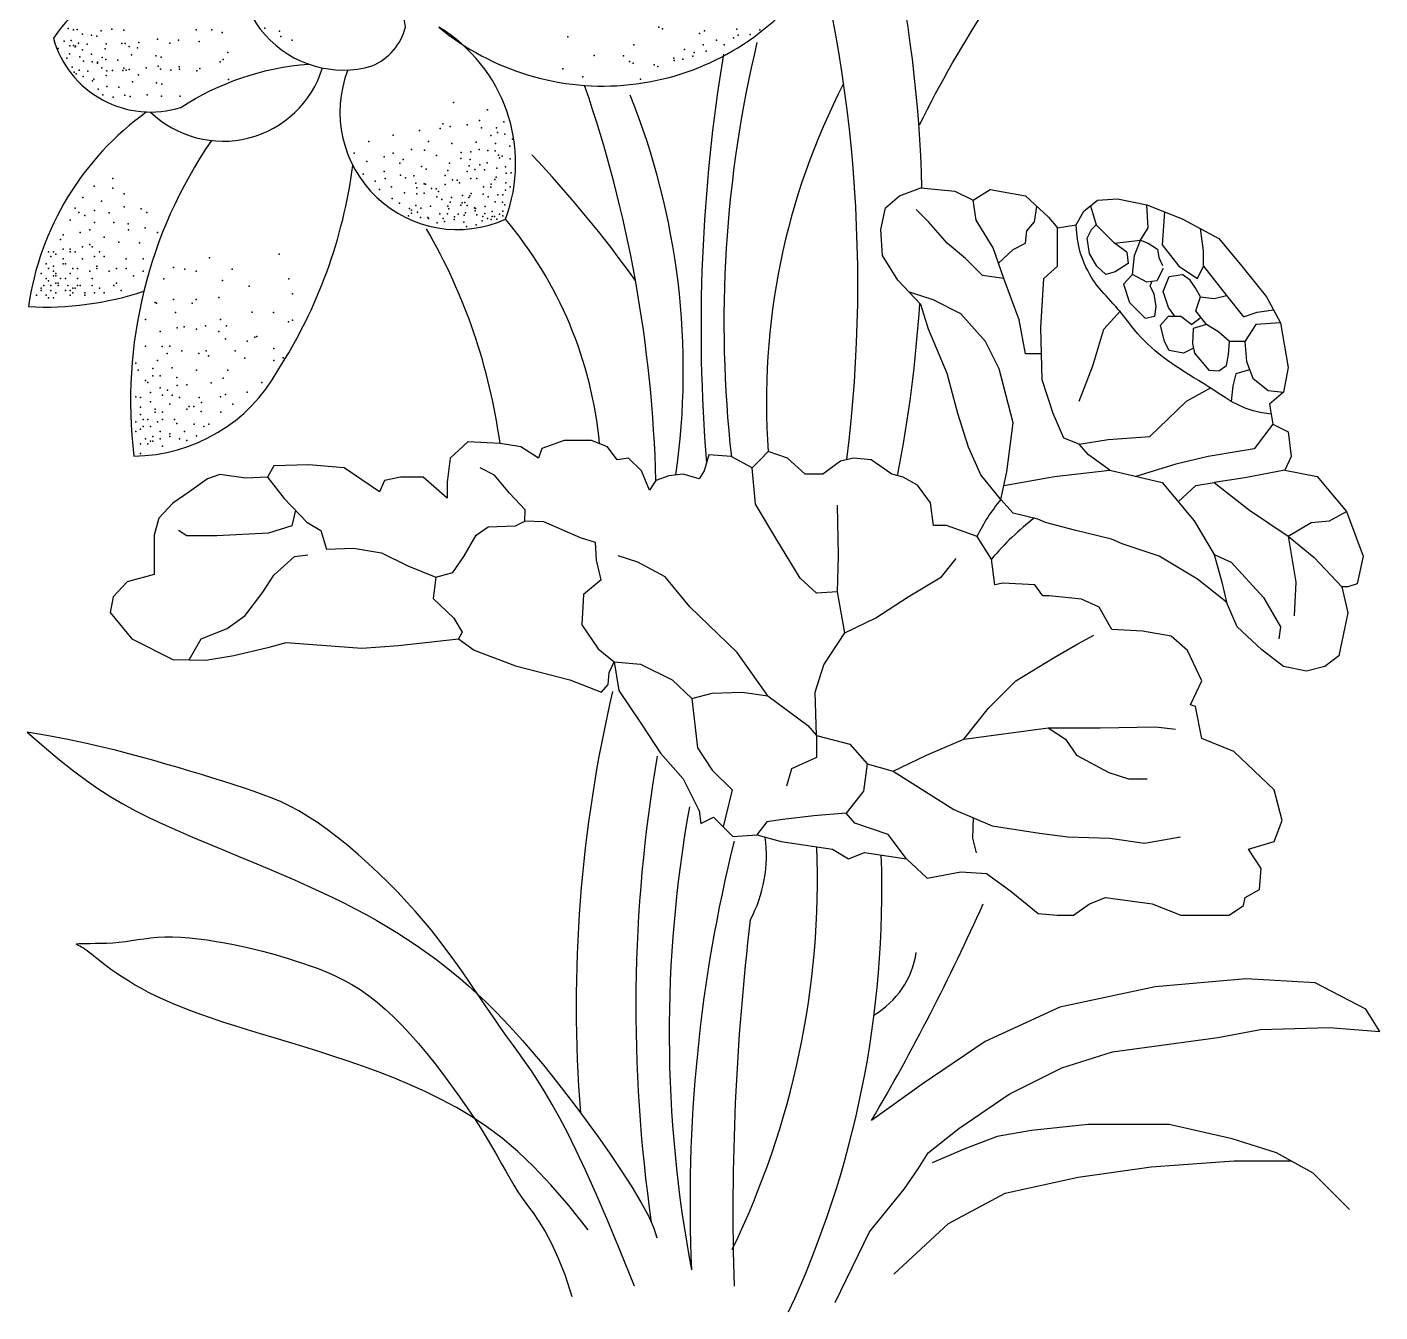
# Model space of a CAD drawing. Header units: millimetres. Extents: x 22565 to 38821, y 15578 to 26720.
# Drawn here: x 32751 to 33008.1, y 18232.3 to 18476.6 of the extents above; entities that cross this region are included whole.
import ezdxf

# ---------------------------------------------------------------- set-up
doc = ezdxf.new("R2010")
doc.units = ezdxf.units.MM

# ---------------------------------------------------------------- blocks, each defined once
blk = doc.blocks.new('A$C6DBD3CA2')
for points in [[(169.61, 305.66, -0.063275), (199.04, 350.15, -0.079218), (256.31, 340.09, 0.232108), (193.31, 358.63, 0.073149), (166.27, 331.38)], [(78.24, 324.27, 0.420644), (147.78, 331.64, 0.531994), (80.68, 332.21, 0.530247)], [(40.28, 336.49, 0.297508), (5.01, 322.17, 0.424749), (29.24, 309.01, -0.125161), (53.47, 317.25)], [(22.73, 308.13, 0.20457), (0.27, 271.12, 0.091658), (22.19, 274.04, 0.091658)], [(35.04, 302.69, 0.18252), (20.29, 242.7, 0.269258), (47.68, 259.01, 0.110481), (61.91, 297.96)]]:
    blk.add_lwpolyline(points, format="xyb")
for points in [[(185.05, 234.48), (181.26, 239.15), (178.92, 244.4), (176.88, 250.81), (174.84, 258.39), (171.33, 266.85), (169.87, 271.52), (165.49, 276.18), (162.58, 280.85), (162.28, 285.8), (163.16, 289.89), (165.79, 292.22), (169.87, 293.68), (176.29, 293.09), (179.8, 291.34), (183.01, 293.39), (189.72, 292.22), (194.1, 288.14), (195.85, 286.1), (199.35, 286.68), (200.81, 289.3), (203.44, 291.34), (207.24, 291.64), (212.78, 290.47), (219.5, 287.84), (226.5, 284.05), (230.88, 278.81), (235.55, 272.97), (238.18, 268.02), (239.64, 259.56), (238.76, 254.89), (236.13, 252.56), (236.72, 248.77), (239.64, 247.31), (240.22, 242.65), (239.05, 240.02), (245.18, 238.86), (250.73, 232.15), (253.94, 223.69), (252.77, 218.44), (251.02, 217.86), (249.85, 217.86), (251.02, 212.9), (249.27, 204.74), (246.64, 202.7), (243.14, 201.82), (238.76, 202.7), (234.67, 205.9), (230, 210.28), (227.96, 214.94), (222.41, 219.32), (215.12, 223.69), (208.11, 226.03), (206.07, 226.9), (199.06, 228.65), (193.52, 230.11), (192.06, 230.69), (187.39, 231.86), (185.05, 234.48)], [(192.79, 262.18), (189.72, 262.18), (188.55, 268.6), (185.64, 276.47), (183.59, 282.3), (180.38, 287.55), (179.8, 291.34)], [(185.64, 276.47), (181.55, 277.06), (178.34, 280.26), (174.84, 283.18), (171.33, 287.26), (169, 289.59)], [(184.61, 279.39), (187.39, 282.01), (189.72, 283.18), (190.01, 285.51), (191.47, 287.26), (191.91, 290.18)], [(202.13, 290.32), (203.15, 286.67), (206.65, 283.17), (211.61, 283.75), (213.07, 286.08), (212.78, 290.47)], [(216.14, 289.16), (215.7, 282.88), (218.91, 278.79), (222.41, 276.46), (223.58, 278.79), (223.58, 281.71), (223, 285.95)], [(205.78, 240.02), (201.69, 242.94), (199.94, 244.98), (197.02, 246.15), (194.98, 250.81), (192.93, 257.23), (192.64, 267.14), (193.22, 276.47), (195.85, 278.81), (195.85, 286.1)], [(236.43, 250.67), (234.64, 250.91), (233.01, 251.31), (231.51, 251.83), (230.14, 252.44), (228.86, 253.11), (227.68, 253.82), (226.57, 254.54), (225.53, 255.23), (224.53, 255.88), (223.57, 256.49), (222.64, 257.07), (221.75, 257.62), (220.88, 258.16), (220.03, 258.69), (219.2, 259.21), (218.38, 259.75), (217.56, 260.31), (216.75, 260.88), (215.95, 261.47), (215.17, 262.08), (214.41, 262.7), (213.68, 263.34), (212.97, 264), (212.29, 264.66), (211.66, 265.34), (211.05, 266.03), (210.47, 266.72), (209.92, 267.41), (209.38, 268.09), (208.87, 268.75), (208.36, 269.39), (207.87, 270.01), (207.38, 270.59), (206.89, 271.15), (206.42, 271.68), (205.96, 272.19), (205.51, 272.68), (205.08, 273.15), (204.66, 273.6), (204.27, 274.04), (203.9, 274.48), (203.54, 274.91), (203.2, 275.35), (202.87, 275.81), (202.55, 276.29), (202.23, 276.81), (201.9, 277.37), (201.57, 277.98), (201.23, 278.65), (200.88, 279.4), (200.55, 280.25), (200.23, 281.22), (199.95, 282.32), (199.7, 283.59), (199.5, 285.03), (199.35, 286.68)], [(208.99, 281.45), (209.24, 279.34), (206.77, 277.73), (205.03, 277.24), (203.3, 278.85), (201.94, 281.2), (201.44, 284.17), (202.31, 285.77), (203.15, 286.67)], [(208.99, 281.45), (207.88, 282.31), (206.65, 283.17)], [(215.93, 278.35), (214.69, 276), (212.83, 275.75), (210.11, 277.24), (210.48, 280.83), (211.61, 283.75), (213.08, 283.18), (214.81, 282.06), (215.06, 280.46), (215.81, 278.97)], [(223.58, 278.79), (227.96, 273.25), (231.17, 269.17), (233.8, 270.05), (236.86, 270.49)], [(210.11, 277.24), (208.38, 275.38), (209.49, 271.92), (212.46, 268.95), (214.32, 269.32), (214.57, 271.18), (214.2, 273.53), (213.45, 275.01), (213.76, 275.88)], [(218.1, 269.32), (216.92, 270.93), (215.93, 274.02), (217.04, 276.87), (219.52, 277.24), (219.52, 277.24)], [(223, 272.96), (222, 274.76), (221.01, 276.13), (219.52, 277.24)], [(185.05, 234.48), (186.22, 239.73), (187.39, 249.06), (184.76, 259.27), (182.13, 264.52), (177.46, 269.77), (172.21, 272.39), (167.68, 273.85)], [(231.46, 264.51), (228.54, 264.51), (226.5, 266.26), (224.16, 267.71), (222.12, 270.34), (223, 272.96), (225.62, 272.67), (227.96, 273.25)], [(199.94, 253.14), (202.57, 259.85), (204.61, 266.85), (207.82, 270.35)], [(221.69, 263.2), (219.77, 262.27), (217.04, 262.76), (216.18, 264.5), (215.43, 267.59), (216.92, 269.32), (219.27, 269.32), (221.38, 267.71), (221.38, 267.71)], [(223.14, 269.03), (221.38, 267.71)], [(224.16, 267.71), (221.63, 266.97), (221.5, 264.13), (221.87, 262.27), (224.6, 259.05), (226.46, 258.93), (227.94, 259.92), (228.31, 262.02), (228.54, 264.51)], [(238.18, 268.02), (233.5, 267.71), (231.46, 264.51), (231.75, 260.71), (232.92, 257.51), (235.84, 255.17), (238.76, 254.89)], [(232.34, 259.11), (229.71, 258.38), (229.13, 256.05), (228.86, 253.11)], [(199.94, 244.98), (205.48, 245.85), (213.37, 246.44), (220.37, 253.14), (225.04, 255.77)], [(236.72, 248.77), (233.21, 244.1), (224.46, 242.65), (218.33, 241.19), (210.74, 238.86)], [(109.12, 219.17), (105.76, 216.42), (105.46, 210.63), (108.51, 206.06), (111.56, 203.62), (112.48, 198.13), (116.75, 191.73), (120.41, 186.24), (124.69, 181.36), (127.74, 175.27), (128.04, 172.83), (130.48, 174.05), (134.15, 170.39), (138.72, 170.69), (143.3, 169.47), (153.07, 167.95), (156.12, 166.12), (159.17, 167.34), (167.11, 166.12), (171.07, 162.46), (177.48, 163.68), (182.36, 163.38), (186.94, 160.02), (192.13, 155.76), (195.79, 155.45), (198.84, 155.45), (201.9, 157.58), (204.95, 158.8), (213.8, 157.58), (219.29, 155.45), (228.45, 155.45), (231.19, 157.28), (231.5, 158.8), (234.24, 160.33), (234.55, 164.29), (232.11, 167.95), (236.99, 169.47), (238.52, 173.44), (236.99, 179.23), (229.36, 186.55), (223.26, 188.99), (222.04, 195.08), (221.12, 195.39), (223.26, 199.96), (220.51, 205.75), (217.46, 208.5), (211.97, 209.41), (206.17, 209.72), (203.73, 213.99), (200.37, 215.51), (194.27, 216.12), (193.05, 216.12), (191.52, 218.25), (185.42, 218.56), (183.89, 218.25), (183.28, 223.13), (180.53, 227.4), (174.73, 229.53), (172.29, 229.53), (171.68, 233.8), (169.24, 237.16), (166.49, 238.68), (164.36, 239.29), (160.39, 242.03), (157.03, 242.34), (154.59, 241.73), (151.24, 239.29), (147.88, 239.29), (144.52, 242.34), (140.86, 243.56), (139.33, 242.03), (137.81, 240.51), (133.84, 242.64), (129.57, 242.95), (128.65, 239.9), (127.74, 238.37), (124.69, 239.29), (121.94, 238.98), (119.5, 238.07), (118.28, 236.24), (116.75, 239.9), (114.31, 242.34), (112.17, 242.03), (110.34, 244.47), (107.29, 245.69), (102.1, 245.69), (97.83, 244.17), (97.22, 242.34), (93.86, 244.47), (89.89, 245.08), (83.79, 245.39), (80.43, 242.34), (79.82, 237.77), (79.82, 234.72), (75.25, 238.68), (70.97, 238.68), (67.92, 238.07), (67.01, 235.94), (60.27, 240.49), (53.51, 241.02), (46.93, 240.84), (45.69, 238.71), (41.6, 238.53), (36.62, 239.24), (34.31, 238.36), (30.75, 235.87), (27.73, 233.74), (25.06, 230.89), (24.17, 227.7), (24.17, 222.72), (24.17, 220.23), (19.01, 218.81), (16.34, 215.97), (15.81, 212.95), (19.9, 207.98), (27.73, 204.07), (33.95, 203.89), (39.29, 204.78), (46.04, 206.38), (49.24, 207.26), (63.65, 206.2), (70.59, 206.73), (81.97, 207.98), (84.99, 205.84), (92.82, 202.82), (103.13, 200.16), (109.18, 197.85), (110.42, 199.27), (110.6, 201.58), (111.56, 203.62)], [(109.12, 219.17), (108.2, 222.9), (108.02, 226.28), (105.17, 227.17), (98.24, 230.19), (94.59, 230.36), (94.68, 232.5), (91.66, 235.69), (88.81, 239.07), (86.14, 240.49)], [(154, 216.9), (150, 216.67), (146.94, 219.49), (142.46, 226.78), (138.46, 233.6), (137.81, 240.51)], [(185.64, 237.11), (195.27, 238.86), (205.78, 240.02), (215.7, 237.69), (221.83, 230.4), (225.62, 223.98), (227.08, 218.74), (227.96, 214.94)], [(239.05, 240.02), (231.46, 238.56), (225.62, 237.69)], [(45.69, 238.71), (48.89, 234.62), (53.16, 230.18), (55.82, 228.58), (56.89, 225.03), (62.05, 225.21), (67.38, 224.32), (72.36, 221.83), (77.7, 219.7), (80.9, 220.59), (83.03, 223.61), (85.35, 227.7), (87.66, 229.29), (92.82, 229.47), (94.59, 230.36)], [(218.77, 234.04), (222.12, 237.11), (225.62, 237.69), (232.34, 232.44), (239.64, 227.48), (244.6, 223.4), (249.85, 217.86)], [(51.02, 232.4), (50.31, 229.47), (45.87, 228.05), (36.08, 227.52), (30.39, 227.52), (28.79, 228.58)], [(155.41, 209.14), (154, 216.9), (154.23, 223.72), (154, 233.37)], [(239.64, 227.48), (244.01, 230.11), (247.52, 230.4), (250.73, 232.15)], [(239.64, 227.48), (241.1, 218.74), (240.8, 212.32)], [(30.84, 203.98), (33.06, 207.98), (38.04, 209.93), (41.42, 212.42), (44.8, 216.86), (46.93, 220.06), (50.84, 223.61), (53.33, 223.96)], [(140.81, 197.14), (134.93, 205.38), (125.98, 214.08), (121.27, 219.73), (116.09, 222.55), (112.32, 223.72)], [(225.62, 223.98), (228.84, 222.53), (234.97, 215.82), (238.18, 210.28), (237.88, 207.95)], [(126.34, 196.61), (130.22, 197.61), (135.87, 197.85), (140.81, 197.14), (148.35, 191.5), (150, 189.62), (149.76, 197.85), (151.41, 203.02), (155.41, 209.14), (161.3, 211.96), (167.42, 215.96), (173.78, 219.73), (176.6, 223.25)], [(77.7, 219.7), (77.17, 215.61), (81.08, 211.88), (82.68, 209.22), (81.97, 207.98)], [(178.02, 188.91), (182.73, 194.79), (187.91, 199.97), (195.21, 204.44), (199.68, 207.02), (202.74, 208.67)], [(111.56, 203.62), (116.55, 203.18), (122.6, 200.16), (126.34, 196.61), (127.39, 187.26), (130.22, 183.03), (133.98, 179.27), (132.81, 174.33), (132.31, 172.22)], [(164.59, 182.79), (170.95, 185.85), (178.02, 188.91), (194.03, 191.03), (203.92, 191.03), (214.51, 191.26), (218.28, 190.79)], [(194.03, 191.03), (197.32, 188.91), (199.44, 185.85), (205.57, 182.56), (209.33, 181.38), (212.87, 181.38)], [(115.47, 84.87), (112.74, 91.61), (110.3, 97.47), (108.11, 102.55), (106.15, 106.93), (104.37, 110.71), (102.75, 113.99), (101.24, 116.86), (99.81, 119.42), (98.44, 121.74), (97.12, 123.86), (95.84, 125.81), (94.6, 127.63), (93.41, 129.32), (92.25, 130.92), (91.14, 132.46), (90.06, 133.96), (89.02, 135.45), (88, 136.93), (87, 138.4), (86, 139.89), (84.99, 141.39), (83.96, 142.9), (82.89, 144.44), (81.79, 146.01), (80.63, 147.61), (79.41, 149.25), (78.13, 150.92), (76.77, 152.63), (75.33, 154.36), (73.81, 156.12), (72.2, 157.91), (70.5, 159.72), (68.7, 161.56), (66.81, 163.39), (64.87, 165.2), (62.9, 166.96), (60.93, 168.65), (58.96, 170.25), (57.03, 171.72), (55.17, 173.05), (53.38, 174.22), (51.65, 175.25), (49.96, 176.15), (48.29, 176.95), (46.61, 177.67), (44.9, 178.33), (43.14, 178.97), (41.31, 179.59), (39.39, 180.22), (37.38, 180.86), (35.29, 181.51), (33.14, 182.16), (30.94, 182.82), (28.69, 183.49), (26.4, 184.15), (24.09, 184.81), (21.75, 185.47), (19.34, 186.13), (16.79, 186.79), (14.05, 187.46), (11.06, 188.13), (7.76, 188.82), (4.1, 189.51), (0, 190.23)], [(0, 190.23), (3.27, 187.41), (6.19, 184.96), (8.85, 182.85), (11.31, 181.01), (13.64, 179.38), (15.93, 177.93), (18.23, 176.58), (20.62, 175.3), (23.17, 174.03), (25.84, 172.76), (28.62, 171.51), (31.47, 170.27), (34.35, 169.05), (37.24, 167.84), (40.11, 166.66), (42.91, 165.49), (45.64, 164.35), (48.27, 163.23), (50.82, 162.12), (53.28, 161.02), (55.67, 159.93), (57.97, 158.84), (60.2, 157.75), (62.35, 156.65), (64.43, 155.54), (66.45, 154.41), (68.4, 153.27), (70.29, 152.11), (72.13, 150.94), (73.92, 149.74), (75.66, 148.53), (77.36, 147.29), (79.03, 146.03), (80.67, 144.73), (82.3, 143.38), (83.92, 141.97), (85.55, 140.49), (87.19, 138.93), (88.87, 137.27), (90.58, 135.5), (92.33, 133.61), (94.14, 131.6), (96, 129.45), (97.93, 127.15), (99.91, 124.71), (101.96, 122.11), (104.07, 119.34), (106.26, 116.4), (108.51, 113.3), (110.76, 110.11), (112.92, 106.91), (114.92, 103.81), (116.67, 100.89), (118.11, 98.24), (119.14, 95.94), (119.7, 94.1)], [(150, 189.62), (150, 185.38), (145.29, 183.27), (144.34, 179.97)], [(150, 189.62), (156.35, 187.97), (159.65, 184.21), (158.94, 179.03), (155.65, 174.8)], [(159.65, 184.21), (164.59, 182.79), (176.13, 175.5), (183.43, 172.44), (192.38, 171.03), (197.8, 170.33), (205.8, 170.09), (212.39, 169.15), (219.22, 170.33)], [(167.11, 166.12), (163.65, 170.8), (157.3, 172.92), (155.65, 174.8), (149.53, 174.33), (143.64, 173.62), (140.58, 173.15), (138.72, 170.69)], [(179.78, 173.97), (179.66, 170.09), (180.37, 167.27)], [(106.61, 95.64), (102.98, 100.21), (99.57, 104.17), (96.33, 107.58), (93.24, 110.51), (90.26, 113.03), (87.35, 115.21), (84.47, 117.13), (81.6, 118.84), (78.69, 120.41), (75.76, 121.86), (72.81, 123.2), (69.86, 124.44), (66.9, 125.59), (63.95, 126.67), (61.02, 127.68), (58.12, 128.64), (55.25, 129.56), (52.43, 130.44), (49.67, 131.28), (46.99, 132.1), (44.39, 132.88), (41.88, 133.64), (39.48, 134.39), (37.21, 135.12), (35.06, 135.83), (33.03, 136.54), (31.13, 137.24), (29.33, 137.94), (27.64, 138.63), (26.04, 139.33), (24.53, 140.04), (23.09, 140.75), (21.73, 141.48), (20.45, 142.21), (19.25, 142.93), (18.12, 143.65), (17.08, 144.34), (16.13, 145), (15.27, 145.62), (14.5, 146.2), (13.82, 146.73), (13.23, 147.2), (12.71, 147.63), (12.24, 148.01), (11.83, 148.35), (11.44, 148.65), (11.07, 148.92), (10.71, 149.15), (10.35, 149.35), (10.01, 149.52), (9.72, 149.67), (9.5, 149.79), (9.38, 149.89), (9.39, 149.96), (9.54, 150.01), (9.88, 150.05), (10.41, 150.06), (11.12, 150.07), (11.97, 150.07), (12.95, 150.08), (14.02, 150.1), (15.16, 150.14), (16.33, 150.2), (17.51, 150.3), (18.68, 150.44), (19.85, 150.61), (21.03, 150.79), (22.24, 150.96), (23.49, 151.12), (24.8, 151.24), (26.18, 151.32), (27.65, 151.33), (29.21, 151.27), (30.85, 151.14), (32.53, 150.95), (34.24, 150.72), (35.94, 150.45), (37.61, 150.16), (39.21, 149.85), (40.73, 149.53), (42.15, 149.22), (43.47, 148.91), (44.73, 148.6), (45.95, 148.28), (47.16, 147.94), (48.37, 147.58), (49.62, 147.19), (50.93, 146.78), (52.32, 146.33), (53.78, 145.83), (55.3, 145.27), (56.86, 144.65), (58.45, 143.95), (60.07, 143.16), (61.7, 142.27), (63.31, 141.27), (64.92, 140.15), (66.51, 138.92), (68.08, 137.56), (69.66, 136.1), (71.23, 134.53), (72.79, 132.84), (74.37, 131.05), (75.95, 129.16), (77.54, 127.16), (79.13, 125.1), (80.68, 123), (82.2, 120.88), (83.65, 118.79), (85.02, 116.75), (86.28, 114.79), (87.43, 112.94), (88.45, 111.23), (89.36, 109.65), (90.19, 108.16), (90.97, 106.76), (91.73, 105.42), (92.49, 104.12), (93.3, 102.85), (94.17, 101.57), (95.13, 100.26), (96.17, 98.83), (97.29, 97.21), (98.47, 95.3), (99.69, 93.01), (100.95, 90.24), (102.24, 86.92), (103.53, 82.95)], [(153.57, 81.8), (160.11, 95.26), (166.66, 103.33), (169.35, 107.18), (171.27, 110.25), (177.05, 114.87), (186.67, 121.4), (196.68, 126.4), (206.3, 129.48), (226.31, 132.17), (234.4, 133.71), (247.48, 134.09), (257.1, 133.32), (254.41, 137.55), (244.79, 142.55), (231.7, 143.32), (214.38, 141.78), (196.29, 137.94), (182.05, 131.4), (170.12, 123.32), (160.5, 116.4)], [(251.33, 99.49), (244.4, 106.41), (237.47, 110.25), (229.01, 112.94), (217.08, 115.63), (208.99, 115.63), (201.68, 115.63), (190.9, 114.48), (184.36, 113.33), (178.2, 111.02), (172.04, 108.33)], [(164.73, 87.18), (175.12, 96.79), (185.9, 102.56), (199.76, 105.64), (213.61, 107.56), (229.39, 108.71), (240.25, 108.71)]]:
    blk.add_lwpolyline(points)
for centre, radius, start, end in [((-81.07, 287.43), 251.21, 1.4208, 23.8372), ((-112.77, 275.42), 270.65, 352.9139, 18.0061), ((48.91, 321.69), 23.14, 6.3999, 107.676), ((60.07, 335.91), 19.8, 156.693, 286.2119), ((61.34, 326.95), 10.9, 292.9371, 345.8031), ((62.54, 298.34), 30.31, 339.5152, 58.8207), ((448.24, 267.05), 320.16, 170.6451, 184.5902), ((362.22, 268.02), 229.78, 166.578, 186.3411), ((37.22, 322.39), 19.82, 226.0636, 342.7315), ((81.81, 308.12), 22.34, 158.9736, 294.1303), ((-131.42, 231.6), 251.01, 1.4769, 18.966), ((-15.86, 258.98), 140.58, 351.8837, 21.8753), ((272.4, 253.09), 131.89, 152.7207, 184.1452), ((-77.94, 136.73), 238.52, 35.7658, 43.1955), ((-21.07, 229.92), 112, 7.7804, 29.9942), ((31.7, 237.83), 77.45, 5.3746, 40.1096), ((-81.07, 287.43), 251.21, 348.881, 356.4214), ((213.14, 211.58), 36.25, 140.8076, 154.117), ((226.72, 185.99), 57.15, 128.0805, 139.4754), ((365.87, 138.29), 261.5, 166.8083, 184.4782), ((400.06, 137.86), 284.37, 170.3224, 188.2426), ((363.05, 133.06), 241.02, 169.7257, 190.7752), ((114.45, 166.81), 26.07, 331.8575, 7.6288), ((411.89, 100.84), 285.9, 166.1009, 182.5736), ((-11.05, 162.37), 161.27, 334.0693, 2.1492), ((-27.61, 160.17), 190.07, 335.0541, 2.0162), ((-208.11, 332.22), 427.14, 329.6518, 335.8693), ((599.72, 99.2), 465.58, 173.1762, 181.7571), ((152.62, 150.77), 16.55, 300.0728, 351.6445)]:
    blk.add_arc(centre, radius, start, end)
for p in [(7.84, 323.98), (45.16, 324.09), (120.08, 324.24), (7.08, 321.61), (8.38, 321.74), (8.85, 323.75), (9.5, 323.81), (10.56, 322.93), (12.22, 322.76), (13.23, 322.53), (13.23, 322.53), (14.11, 323.59), (16.12, 323.88), (18.37, 323.67), (24.77, 321.98), (28.75, 321.81), (32.16, 323.77), (32.7, 321.54), (35.1, 323.73), (37.11, 323.27), (47.99, 323.51), (48.24, 322.51), (50.41, 321.78), (102.75, 322.39), (120.78, 323.92), (127.82, 323.08), (128.74, 323.54), (131.02, 321.78), (134.25, 322.25), (134.89, 323.9), (135.17, 322.72), (137.39, 322.84), (139.23, 323.77), (5.91, 320.19), (8.06, 319.2), (8.15, 320.73), (8.8, 320.79), (9.16, 320.5), (9.23, 320.62), (9.75, 321.21), (10.52, 319.97), (11.4, 321.04), (12.24, 319.15), (14.84, 320.16), (15.01, 321.06), (18.02, 321.12), (18.67, 321.18), (19.38, 320.6), (19.86, 319.01), (20.99, 320.31), (21.22, 321.32), (27.14, 321.23), (38.13, 319.44), (107.75, 318.9), (115.3, 320.91), (124.97, 320.02), (126.77, 319.45), (128.47, 320.87), (129.05, 319.67), (132.46, 320.87), (7.56, 318.37), (8.55, 316.62), (10, 318.61), (10.73, 317.81), (12.39, 317.64), (13.37, 317.62), (13.39, 317.41), (13.39, 317.41), (14.21, 316.51), (14.28, 318.47), (14.97, 318.1), (17.27, 317.99), (18.41, 316.46), (22.66, 316.54), (24.46, 318.79), (24.93, 316.86), (25.36, 316.26), (25.46, 318.56), (28.91, 316.69), (28.95, 316.27), (32.86, 316.42), (36.67, 317.66), (37.28, 318.14), (101.84, 316.33), (113.33, 318.8), (114.47, 317.75), (115.18, 317.43), (119.17, 317.12), (119.88, 316.8), (122.94, 318.34), (123, 317.92), (124.65, 318.15), (126.5, 318.76), (8.32, 315.61), (8.97, 315.67), (9.32, 315.38), (9.91, 316.09), (10.69, 314.85), (11.57, 315.92), (12.41, 314.03), (12.7, 314.39), (15.01, 315.04), (15.18, 315.93), (16.22, 316.04), (18.19, 316), (18.83, 316.06), (19.41, 316.23), (20.02, 313.89), (21.15, 315.19), (24.62, 313.67), (27.3, 316.11), (32.26, 315.94), (38.3, 314.32), (105.63, 314.81), (116.55, 314.36), (10.16, 313.49), (13.54, 312.5), (14.38, 311.39), (15.13, 312.98), (17.44, 312.87), (18.57, 311.34), (19.58, 311.1), (22.83, 311.41), (25.52, 311.14), (25.63, 313.44), (29.12, 311.15), (16.39, 310.92), (81.07, 309.94), (87.5, 308.54), (85.98, 306.49), (90.58, 306.28), (69.58, 303.72), (74.58, 304.58), (78.53, 304.99), (79.04, 305.89), (80.4, 305.37), (83.64, 305.68), (86.38, 305.09), (88.15, 303.63), (89.22, 305.1), (89.39, 304.24), (90.77, 303.9), (64.93, 302.52), (73.03, 300.97), (75.53, 300.88), (76.3, 302.52), (80.71, 302.13), (85.33, 302.38), (85.95, 300.97), (89, 302.12), (91.75, 301.62), (92.28, 302.98), (62.18, 300.28), (64.59, 298.73), (67.86, 299.59), (69.58, 300.28), (70.86, 298.43), (71.48, 299.08), (77.79, 299.86), (80.26, 298.39), (82.42, 299.28), (82.5, 300.45), (84.23, 299.1), (84.33, 300.58), (87.44, 298.49), (87.55, 300.8), (88.93, 300.73), (89.57, 299.94), (89.81, 299.41), (90.28, 299.75), (91.81, 299.25), (63.9, 296.32), (67.86, 296.84), (70.99, 296.14), (73.51, 296.01), (74.98, 297.78), (75.87, 297.28), (79.47, 296.08), (79.97, 296.98), (83.67, 296.81), (84.05, 297.87), (85.07, 297.21), (86.04, 298.09), (86.92, 297.13), (89.18, 295.75), (89.25, 297.48), (90.94, 297.7), (91.05, 296.48), (91.98, 296.54), (12.73, 294.03), (16.32, 295.46), (16.32, 293.67), (66.14, 294.95), (67, 293.4), (68.03, 295.46), (69.24, 293.91), (71.89, 295.64), (73.89, 294.6), (74.06, 293.74), (75.48, 294.44), (75.69, 294.41), (76.86, 293.57), (77.78, 293.53), (79.43, 294.35), (80.85, 295.21), (81.77, 295.17), (82.21, 294.69), (84.35, 295.46), (85.47, 295.46), (86.77, 293.9), (88.16, 293.84), (88.19, 294.41), (88.88, 295.29), (90.91, 293.25), (90.97, 294.63), (91.8, 293.93), (10.57, 291.87), (14.17, 291.15), (18.48, 292.59), (69.41, 291.68), (70.79, 290.82), (71.7, 292.76), (74.06, 292.54), (75.44, 292.71), (77.89, 291.99), (78.22, 293.04), (78.8, 291.49), (80.41, 290.98), (80.66, 291.87), (82.72, 290.87), (82.72, 290.87), (82.78, 292.26), (83.22, 290.9), (83.93, 291.85), (84.17, 292.19), (84.4, 292.62), (86.71, 292.52), (86.71, 292.52), (87.61, 292.01), (88.95, 291.03), (89.48, 292.39), (90.34, 290.96), (90.4, 292.35), (9.15, 289.85), (9.85, 289), (10.99, 288.47), (12.83, 289.39), (15.59, 288.93), (18.48, 290.08), (21.71, 289.72), (22.79, 289), (72.51, 288.41), (72.68, 289.78), (73.03, 289.44), (73.03, 288.92), (73.91, 290.35), (74.23, 289.1), (74.75, 288.06), (74.81, 289.85), (76.15, 288.07), (76.68, 290.22), (78.46, 288.76), (79.89, 288.75), (79.94, 290.2), (80.14, 289.72), (81.21, 288.17), (81.94, 288.71), (82.45, 290.4), (83.07, 288.54), (83.31, 288.97), (83.62, 290.37), (85.02, 289.9), (85.18, 289.35), (85.2, 289.81), (85.48, 288.58), (86.64, 288.24), (87, 288.8), (87.06, 290.19), (88.36, 288.28), (88.41, 289.2), (88.83, 288.26), (89.77, 288.68), (90.43, 289.27), (90.43, 288.41), (90.78, 290.48), (8.22, 287.55), (11.91, 285.71), (12.83, 287.09), (16.52, 287.09), (19.2, 286.85), (19.28, 285.71), (22.43, 286.13), (76.3, 287.89), (77.95, 287.07), (79.08, 287.87), (79.32, 287.33), (81.19, 287.71), (82.49, 285.8), (83.01, 287.16), (83.53, 286.37), (85.33, 286.66), (86.48, 287.44), (87.5, 287.89), (88.19, 287.72), (89.27, 287.78), (6.38, 283.87), (6.84, 284.79), (10.07, 285.25), (11.91, 282.95), (14.67, 284.33), (17.44, 283.41), (21.35, 283.26), (24.81, 285.25), (4.08, 281.57), (4.54, 280.65), (5, 281.57), (5.46, 281.11), (6.84, 282.03), (8.22, 282.03), (8.22, 281.57), (9.15, 281.57), (10.53, 282.49), (12.37, 282.49), (12.83, 280.65), (13.75, 281.57), (14.67, 280.65), (34.65, 280.39), (47.94, 281.1), (3.62, 279.27), (4.08, 278.35), (4.08, 278.35), (5, 278.81), (5, 277.89), (5, 277.89), (6.84, 280.19), (6.84, 279.27), (7.3, 279.27), (8.69, 278.35), (9.61, 278.35), (9.61, 278.35), (10.53, 280.19), (11.91, 277.89), (13.29, 278.81), (13.29, 278.35), (15.59, 277.89), (16.98, 278.35), (18.82, 280.19), (18.82, 278.35), (22.04, 280.19), (22.04, 277.89), (27.82, 278.59), (29.97, 278.23), (32.13, 277.87), (38.96, 278.23), (2.7, 277.43), (3.16, 275.12), (3.62, 276.5), (4.08, 276.04), (4.54, 275.12), (5, 276.97), (5.46, 277.43), (5.46, 276.97), (5.46, 275.58), (5.92, 275.58), (5.92, 275.58), (5.92, 275.12), (6.38, 276.5), (7.3, 276.5), (7.76, 275.12), (8.22, 277.43), (9.61, 276.5), (9.61, 275.12), (10.07, 275.12), (12.37, 276.5), (12.37, 275.12), (16.52, 275.12), (16.98, 275.58), (20.2, 276.97), (26.02, 276.44), (37.16, 276.08), (49.74, 276.44), (1.78, 273.28), (2.7, 274.66), (2.7, 274.2), (3.62, 273.28), (4.08, 272.82), (4.54, 274.2), (5, 272.82), (5.46, 273.74), (7.3, 274.2), (8.22, 274.2), (8.22, 273.28), (8.69, 274.66), (8.69, 273.74), (9.15, 274.66), (10.99, 273.74), (10.99, 273.28), (12.83, 273.74), (13.75, 274.66), (14.67, 273.74), (17.9, 274.2), (36.44, 272.85), (42.19, 275), (50.45, 273.57), (24.35, 271.9), (24.59, 271.77), (27.82, 272.49), (28.18, 269.98), (31.41, 271.77), (32.13, 272.49), (42.77, 270.06), (46.86, 269.98), (22.5, 268.68), (33.93, 267.46), (36.78, 268.68), (37.88, 267.46), (49.68, 268.22), (50.45, 268.54), (25.27, 266.38), (28.54, 267.11), (29.87, 267.3), (32.18, 266.84), (36.44, 266.39), (37.71, 265), (43.27, 265.31), (43.69, 265.46), (22.5, 263.62), (25.66, 263.52), (27.11, 263.62), (29.41, 262.7), (34.02, 262.7), (39.55, 262.7), (41.85, 264.54), (46.92, 263.16), (20.66, 260.4), (24.81, 260.86), (26.65, 262.24), (32.64, 262.24), (34.48, 261.78), (41.39, 261.32), (46.92, 260.86), (48.66, 261.36), (21.12, 259.02), (23.9, 259.39), (23.9, 258), (25.28, 258), (27.57, 259.48), (28.49, 257.64), (32.18, 259.02), (37.3, 257.54), (38.17, 259.02), (22.51, 257.08), (22.96, 256.72), (23.43, 254.77), (25.28, 255.69), (26.67, 255.23), (28.52, 256.15), (30.34, 256.26), (34.99, 256.62), (41.85, 254.88), (44.61, 256.72), (20.66, 253.96), (21.58, 253.85), (21.58, 252), (23.43, 253.04), (25.74, 254.31), (27.11, 252.58), (27.59, 254.31), (28.98, 253.85), (30.8, 252.12), (31.72, 252.12), (32.68, 253.85), (33.14, 252.92), (36.78, 253.96), (37.71, 254.42), (39.09, 252.58), (21.58, 250.61), (22.05, 249.69), (22.97, 249.69), (24.35, 251.66), (24.36, 251.08), (25.74, 251.08), (25.74, 249.69), (25.74, 249.69), (28.05, 249.69), (30.34, 251.66), (33.1, 251.2), (36.84, 251.08), (20.66, 249.23), (20.66, 247.38), (21.58, 247.84), (22.05, 248.31), (23.43, 248.31), (24.82, 249.23), (25.28, 247.38), (27.13, 246.92), (28.49, 248.89), (29.9, 247.38), (31.75, 248.77), (33.6, 248.31), (34.52, 248.77), (21.58, 245.07), (22.51, 246), (22.97, 245.07), (23.43, 245.54), (23.9, 246.46), (23.9, 245.54), (25.28, 246), (25.74, 244.61), (27.13, 246.46), (28.98, 246), (30.34, 245.67), (32.18, 246.59), (21.58, 243.23)]:
    blk.add_point(p)

msp = doc.modelspace()

# ---------------------------------------------------------------- block references
msp.add_blockref('A$C6DBD3CA2', (32750.96, 18152.33))

doc.saveas('drawing.dxf')
